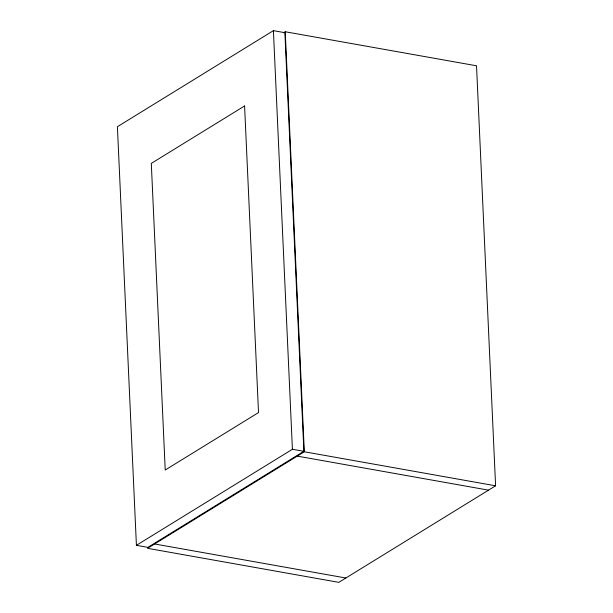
<?xml version="1.0" encoding="UTF-8"?>
<svg xmlns="http://www.w3.org/2000/svg" width="613" height="613" viewBox="0 0 613 613"><rect width="100%" height="100%" fill="white"/><g stroke="black" fill="none" stroke-linecap="round" stroke-linejoin="round"><path stroke-width="0.92" d="M273.406 30.65L117.405 126.707L136.415 545.325L147.894 547.371L303.887 451.314L284.884 32.696L273.406 30.65L292.416 449.268L136.415 545.325M283.673 32.719L285.244 31.753L476.523 65.79L495.595 485.81L338.813 582.35L147.534 548.313L304.316 451.766L495.595 485.81M292.416 449.268L303.887 451.314M297.259 456.11L488.538 490.155M154.591 543.969L345.87 578.005M285.244 31.753L304.316 451.766M244.587 105.957L151.304 163.403L165.226 470.018L258.517 412.572L244.587 105.957"/></g></svg>
